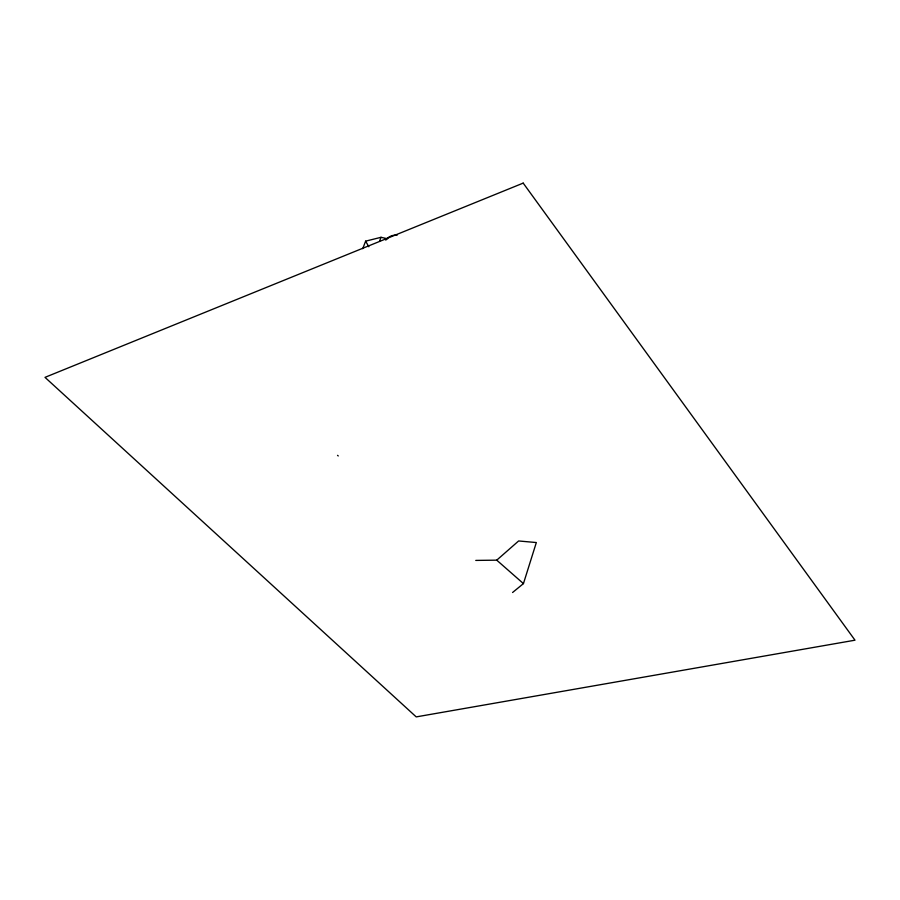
<?xml version="1.0" encoding="UTF-8"?>
<svg xmlns="http://www.w3.org/2000/svg" width="900" height="900" viewBox="0 0 900 900"><rect width="100%" height="100%" fill="white"/><g stroke="black" fill="none" stroke-linecap="round" stroke-linejoin="round"><path stroke-width="1.35" d="M512.584 592.492L523.44 583.605L536.332 542.543L518.625 540.967L496.744 560.16L475.762 560.419M379.609 241.065L381.026 237.308L387.619 238.804M362.745 248.67L365.625 241.155L381.026 237.308M337.545 455.344L338.254 455.951M496.744 560.16L523.44 583.605M365.625 241.155L368.831 246.757M385.796 240.154A16.83 11.745 20.1 0 1 397.395 234.968M523.192 183.105L45 377.359L416.216 716.895L855 640.192L523.192 183.105"/></g></svg>
